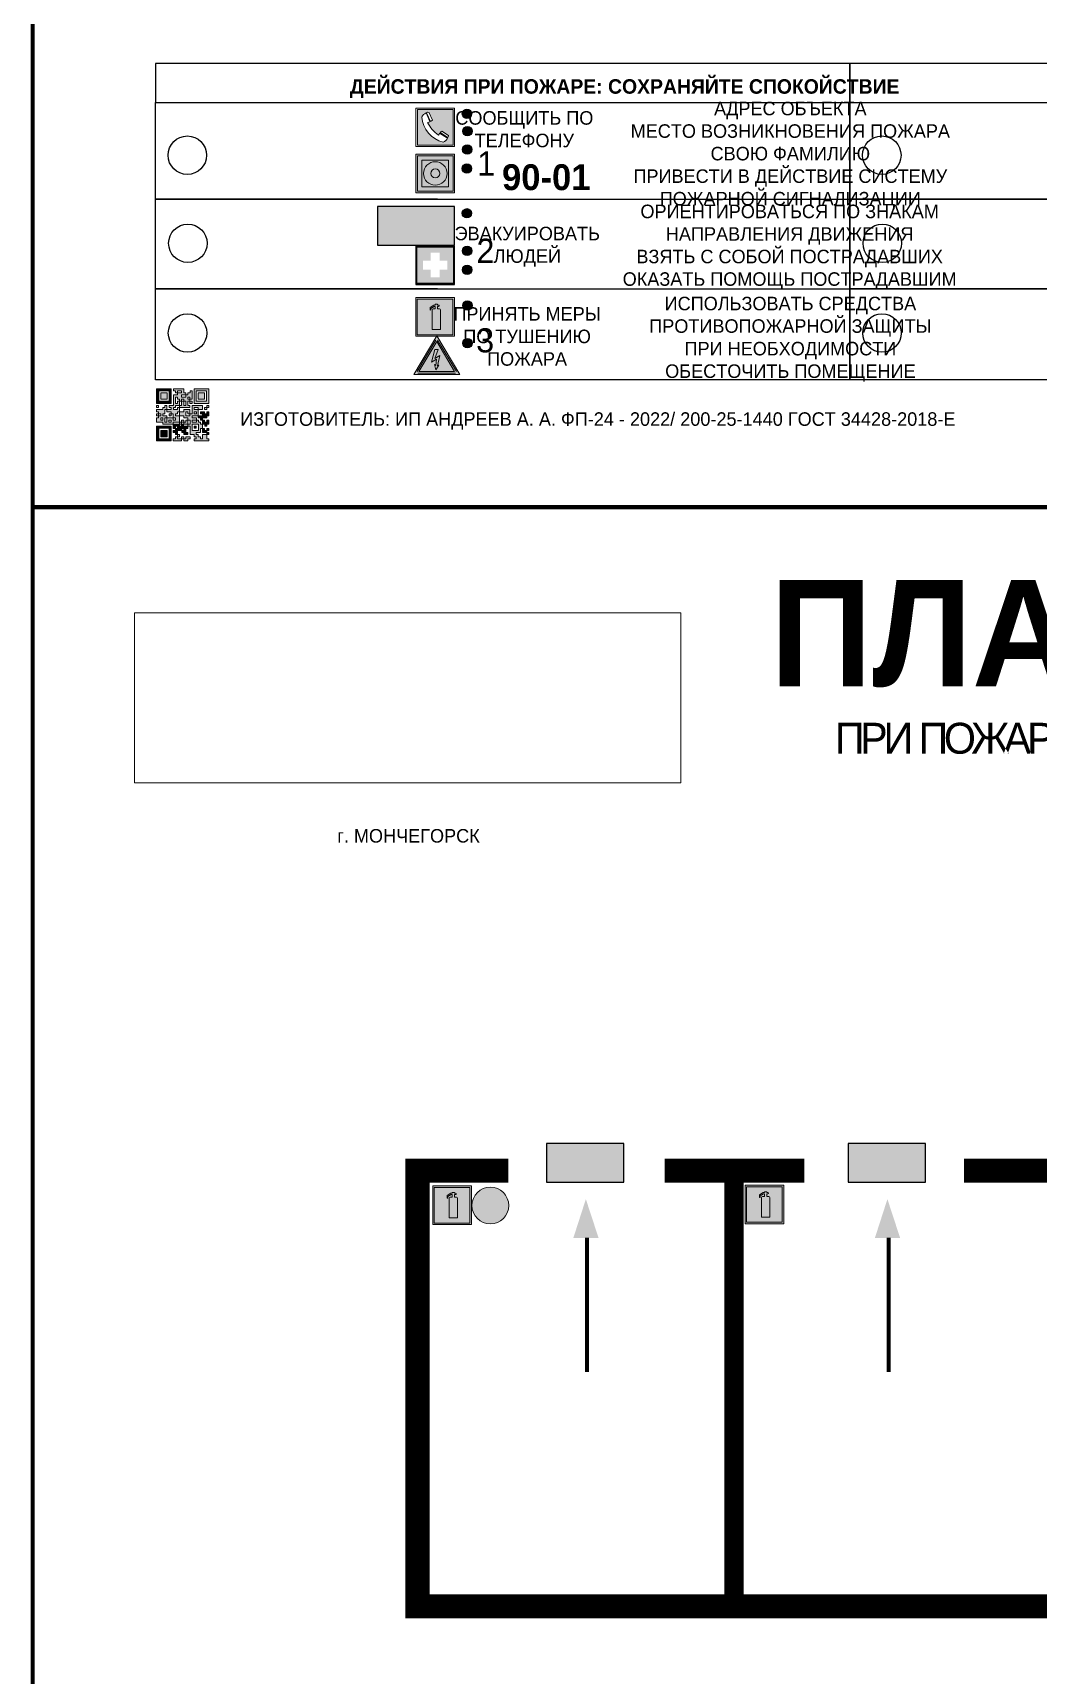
# Model space of a CAD drawing. Header units: millimetres. Extents: x 13114 to 67229, y 22859 to 38520.
# Drawn here: x 23439.1 to 23647.2, y 31443.8 to 31783.8 of the extents above; entities that cross this region are included whole.
import ezdxf

# ---------------------------------------------------------------- set-up
doc = ezdxf.new("R2010")
doc.units = ezdxf.units.MM
doc.layers.add('План_Штампы', color=7, linetype='Continuous')
doc.styles.add('обычный', font='arial.ttf')
picture_1 = doc.add_image_def('image1.jpg', size_in_pixel=(337, 105))

# ---------------------------------------------------------------- blocks, each defined once
blk = doc.blocks.new('A$C7B4425F7')
at = {"true_color": 0xffffff}
blk.add_hatch(color=7, dxfattribs=at).paths.add_polyline_path([(0, 0), (-16, 0), (-16, -8), (0, -8)])
h = blk.add_hatch(color=126)
h.paths.add_polyline_path([(-0.2, -0.2), (-15.8, -0.2), (-15.8, -7.8), (-0.2, -7.8)])
h.paths.add_polyline_path([(-11.76, -2.03), (-11.76, -3.66), (-11.17, -3.66, -0.568275), (-11.17, -6.18), (-12.58, -6.18), (-12.58, -2.03)], flags=16)
h.paths.add_polyline_path([(-13.33, -4.12, -0.495768), (-13.59, -6.18), (-15.03, -6.18), (-15.03, -2.03), (-13.59, -2.03, -0.487973)], flags=16)
h.paths.add_polyline_path([(-10.25, -2.03), (-9.48, -2.03), (-9.48, -6.18), (-10.25, -6.18)], flags=16)
h.paths.add_polyline_path([(-13.84, -3.69), (-14.24, -3.69), (-14.24, -3.03), (-13.9, -3.03, -0.692621)], flags=0)
h.paths.add_polyline_path([(-9.15, -2.03), (-8.4, -2.03), (-8.04, -3.07), (-7.68, -2.03), (-6.93, -2.03), (-7.64, -4.1), (-6.93, -6.18), (-7.68, -6.18), (-8.04, -5.14), (-8.4, -6.18), (-9.15, -6.18), (-8.44, -4.1)], flags=16)
h.paths.add_polyline_path([(-11.76, -4.46), (-11.42, -4.46, -0.692621), (-11.36, -5.12), (-11.76, -5.12)], flags=0)
h.paths.add_polyline_path([(-13.9, -5.2), (-14.24, -5.2), (-14.24, -4.55), (-13.84, -4.55, -0.708038)], flags=0)
edge = h.paths.add_edge_path(flags=16)
edge.add_ellipse((-5.51, -4.08), major_axis=(0, 2.05), ratio=0.586184, start_angle=0, end_angle=360)
edge = h.paths.add_edge_path(flags=0)
edge.add_ellipse((-5.51, -4.08), major_axis=(0, 1.14), ratio=0.454828, start_angle=0, end_angle=360)
h.paths.add_polyline_path([(-4.13, -4.96, 0.377264), (-3.48, -4.52, 0.0555), (-3.16, -2.03), (-1.66, -2.03), (-1.66, -4.96), (-0.96, -4.96), (-0.96, -7.01), (-1.75, -7.01), (-1.75, -6.18), (-3.3, -6.18), (-3.3, -7.02), (-4.13, -7.02)], flags=16)
h.paths.add_polyline_path([(-2.73, -2.91), (-2.28, -2.91), (-2.28, -4.96), (-3.05, -4.96, 0.079136)], flags=0)
at = {"color": 126}
blk.add_lwpolyline([(-16, -8), (0, -8), (0, 0), (-16, 0)], close=True, dxfattribs=at)
blk = doc.blocks.new('A$C3AD82952')
at = {"true_color": 0xf5f5ff}
h = blk.add_hatch(color=7, dxfattribs=at)
h.dxf.hatch_style = 1
h.paths.add_polyline_path([(8.21, 8.73, 0.414214), (7.89, 9.05), (7.22, 9.05), (7.22, 9.92), (7.59, 9.92, 1), (7.57, 10.36), (7.22, 10.36), (7.22, 10.6), (6.43, 10.6), (6.43, 10.36), (6.01, 10.36), (4.74, 9.59), (4.74, 8.69), (4.98, 8.73), (4.98, 9.26), (6.12, 9.91), (6.43, 9.91), (6.43, 9.05), (5.76, 9.05, 0.414214), (5.44, 8.73), (5.44, 2.2), (8.21, 2.2)], flags=0)
h.paths.add_polyline_path([(12.8, 12.8), (0, 12.8), (0, 0), (12.8, 0)])
h.paths.add_polyline_path([(0.51, 12.29), (12.29, 12.29), (12.29, 0.51), (0.51, 0.51)], flags=16)
h.paths.add_polyline_path([(4.74, 9.59), (6.01, 10.36), (6.43, 10.36), (6.43, 10.6), (7.22, 10.6), (7.22, 10.36), (7.59, 10.36, -0.94586), (7.59, 9.92), (7.22, 9.92), (7.22, 9.05), (7.89, 9.05, -0.414214), (8.21, 8.73), (8.21, 2.2), (5.44, 2.2), (5.44, 8.73, -0.414214), (5.76, 9.05), (6.43, 9.05), (6.43, 9.91), (6.12, 9.91), (4.98, 9.26), (4.98, 8.73), (4.74, 8.69)], flags=0)
h = blk.add_hatch(color=242)
h.dxf.hatch_style = 1
h.paths.add_polyline_path([(12.29, 12.29), (0.51, 12.29), (0.51, 0.51), (12.29, 0.51)])
h.paths.add_polyline_path([(4.74, 8.69), (4.74, 9.59), (6.01, 10.36), (6.43, 10.36), (6.43, 10.6), (7.22, 10.6), (7.22, 10.36), (7.59, 10.36, -0.94586), (7.59, 9.92), (7.22, 9.92), (7.22, 9.05), (7.89, 9.05, -0.414214), (8.21, 8.73), (8.21, 2.2), (5.44, 2.2), (5.44, 8.73, -0.414214), (5.76, 9.05), (6.43, 9.05), (6.43, 9.91), (6.12, 9.91), (4.98, 9.26), (4.98, 8.73)], flags=16)
h = blk.add_hatch(color=7, dxfattribs=at)
h.dxf.hatch_style = 1
h.paths.add_polyline_path([(8.21, 8.73, 0.414214), (7.89, 9.05), (7.22, 9.05), (7.22, 9.92), (7.59, 9.92, 1), (7.57, 10.36), (7.22, 10.36), (7.22, 10.6), (6.43, 10.6), (6.43, 10.36), (6.01, 10.36), (4.74, 9.59), (4.74, 8.69), (4.98, 8.73), (4.98, 9.26), (6.12, 9.91), (6.43, 9.91), (6.43, 9.05), (5.76, 9.05, 0.414214), (5.44, 8.73), (5.44, 2.2), (8.21, 2.2)])
at = {"color": 242, "lineweight": 5}
for p, q in [((0, 0), (0, 12.8)), ((0, 12.8), (12.8, 12.8)), ((12.8, 0), (12.8, 12.8)), ((6.01, 10.36), (4.74, 9.59)), ((4.74, 9.59), (4.74, 8.69)), ((4.74, 8.69), (4.98, 8.73)), ((4.98, 9.26), (6.12, 9.91)), ((4.98, 8.73), (4.98, 9.26)), ((5.44, 2.2), (5.44, 8.73)), ((5.76, 9.05), (6.43, 9.05)), ((6.01, 10.36), (6.43, 10.36)), ((6.12, 9.91), (6.43, 9.91)), ((7.22, 10.6), (6.43, 10.6)), ((6.43, 10.6), (6.43, 10.36)), ((6.43, 9.91), (6.43, 9.05)), ((7.22, 10.36), (7.22, 10.6)), ((7.59, 10.36), (7.22, 10.36)), ((7.22, 9.05), (7.22, 9.92)), ((7.59, 9.92), (7.22, 9.92)), ((7.89, 9.05), (7.22, 9.05)), ((8.21, 2.2), (8.21, 8.73)), ((0, 0), (12.8, 0)), ((5.44, 2.2), (8.21, 2.2))]:
    blk.add_line(p, q, dxfattribs=at)
blk.add_lwpolyline([(0.51, 12.29), (12.29, 12.29), (12.29, 0.51), (0.51, 0.51)], close=True, dxfattribs=at)
for centre, radius, start, end in [((5.76, 8.73), 0.32, 90, 180), ((7.58, 10.14), 0.223, 273.1875, 86.8125), ((7.89, 8.73), 0.32, 0, 90)]:
    blk.add_arc(centre, radius, start, end, dxfattribs=at)
blk = doc.blocks.new('A$C7B8C2D5B')
at = {"lineweight": 0}
h = blk.add_hatch(color=5, dxfattribs=at)
h.dxf.hatch_style = 1
h.paths.add_polyline_path([(1.4, -3.02, 1), (-2.11, -3.02, 1)])
at = {"color": 5, "lineweight": 0}
blk.add_circle((-0.36, -3.02), 1.75, dxfattribs=at)
blk = doc.blocks.new('A$C3E6D3DDE')
at = {"lineweight": 5}
h = blk.add_hatch(color=40, dxfattribs=at)
h.paths.add_polyline_path([(24.1, 1.45), (16.46, -11.35), (31.74, -11.35)])
h.paths.add_polyline_path([(24.09, -0.46), (30.03, -10.41), (18.14, -10.41)], flags=16)
h.paths.add_polyline_path([(24.54, -3.08), (23.41, -6.02), (25.13, -5.01), (24.33, -8.5), (24.82, -8.27), (23.79, -9.86), (23.4, -8.04), (23.8, -8.43), (24.04, -6.29), (22.39, -7.25), (23.44, -3.08)], flags=0)
h = blk.add_hatch(color=256, dxfattribs=at)
h.paths.add_polyline_path([(24.37, 0.03, 0.567511), (23.82, 0.03), (17.59, -10.4, 0.582454), (17.86, -10.88), (30.32, -10.88, 0.582149), (30.6, -10.4)])
h.paths.add_polyline_path([(24.09, -0.46), (18.14, -10.41), (30.03, -10.41)], flags=16)
h.paths.add_polyline_path([(24.54, -3.08), (23.41, -6.02), (25.13, -5.01), (24.33, -8.5), (24.82, -8.27), (23.79, -9.86), (23.4, -8.04), (23.8, -8.43), (24.04, -6.29), (22.39, -7.25), (23.44, -3.08)], flags=0)
h = blk.add_hatch(color=40, dxfattribs=at)
h.paths.add_polyline_path([(24.09, -0.46), (18.14, -10.41), (30.03, -10.41)])
h.paths.add_polyline_path([(24.82, -8.27), (23.79, -9.86), (23.4, -8.04), (23.8, -8.43), (24.04, -6.29), (22.39, -7.25), (23.44, -3.08), (24.54, -3.08), (23.41, -6.02), (25.13, -5.01), (24.33, -8.5)], flags=16)
at = {"color": 40, "lineweight": 5}
for p, q in [((16.46, -11.35), (24.1, 1.45)), ((24.1, 1.45), (31.74, -11.35))]:
    blk.add_line(p, q, dxfattribs=at)
at = {"lineweight": 5}
for p, q in [((17.59, -10.4), (23.82, 0.03)), ((24.37, 0.03), (30.6, -10.4)), ((18.14, -10.41), (24.09, -0.46)), ((23.44, -3.08), (22.39, -7.25)), ((23.41, -6.02), (24.54, -3.08)), ((25.13, -5.01), (23.41, -6.02)), ((24.54, -3.08), (23.44, -3.08)), ((24.09, -0.46), (30.03, -10.41)), ((24.33, -8.5), (25.13, -5.01)), ((17.86, -10.88), (30.32, -10.88)), ((18.14, -10.41), (30.03, -10.41)), ((22.39, -7.25), (24.04, -6.29)), ((23.8, -8.43), (23.4, -8.04)), ((23.4, -8.04), (23.79, -9.86)), ((23.79, -9.86), (24.82, -8.27)), ((24.04, -6.29), (23.8, -8.43)), ((24.82, -8.27), (24.33, -8.5))]:
    blk.add_line(p, q, dxfattribs=at)
at = {"color": 50, "lineweight": 5}
blk.add_line((31.74, -11.35), (16.46, -11.35), dxfattribs=at)
blk = doc.blocks.new('QR')
at = {"lineweight": 0}
h = blk.add_hatch(color=256, dxfattribs=at)
h.dxf.hatch_style = 1
h.paths.add_polyline_path([(9241.16, 2687.38), (9242.01, 2687.38), (9242.01, 2687.83), (9241.59, 2687.83), (9241.59, 2688.68), (9239.45, 2688.68), (9239.45, 2688.25), (9239.86, 2688.25), (9239.86, 2687.83), (9240.29, 2687.83), (9240.29, 2688.25), (9241.16, 2688.25), (9241.16, 2687.83), (9240.29, 2687.83), (9240.29, 2687.38), (9239.45, 2687.38), (9239.45, 2685.22), (9238.57, 2685.22), (9238.57, 2684.8), (9239.02, 2684.8), (9239.02, 2684.37), (9238.13, 2684.37), (9238.13, 2683.92), (9239.02, 2683.92), (9239.02, 2683.5), (9239.44, 2683.5), (9239.44, 2682.64), (9239.87, 2682.64), (9239.87, 2682.18), (9239.44, 2682.18), (9239.44, 2682.64), (9238.13, 2682.64), (9238.13, 2681.76), (9237.71, 2681.76), (9237.71, 2682.64), (9238.13, 2682.64), (9238.13, 2683.07), (9237.27, 2683.07), (9237.27, 2683.51), (9237.71, 2683.51), (9237.71, 2684.37), (9238.13, 2684.37), (9238.13, 2685.22), (9237.71, 2685.22), (9237.71, 2684.8), (9237.28, 2684.8), (9237.28, 2684.38), (9235.98, 2684.38), (9235.98, 2683.92), (9236.4, 2683.92), (9236.4, 2683.49), (9236.84, 2683.49), (9236.84, 2683.07), (9236.4, 2683.07), (9236.4, 2682.64), (9235.98, 2682.64), (9235.98, 2681.76), (9237.29, 2681.76), (9237.29, 2681.33), (9239.43, 2681.33), (9239.43, 2681.76), (9240.74, 2681.76), (9240.74, 2683.05), (9239.87, 2683.05), (9239.87, 2683.5), (9240.29, 2683.5), (9240.29, 2683.91), (9240.74, 2683.91), (9240.74, 2684.81), (9240.29, 2684.81), (9240.29, 2684.79), (9240.29, 2684.37), (9239.45, 2684.37), (9239.45, 2684.8), (9239.87, 2684.8), (9239.87, 2685.21), (9240.74, 2685.21), (9240.74, 2686.1), (9240.29, 2686.1), (9240.29, 2685.64), (9239.86, 2685.64), (9239.86, 2686.95), (9240.29, 2686.95), (9240.29, 2686.52), (9240.74, 2686.52), (9240.74, 2686.1), (9241.16, 2686.1), (9241.16, 2686.53), (9241.59, 2686.53), (9241.59, 2686.1), (9242.02, 2686.1), (9242.02, 2685.21), (9241.59, 2685.21), (9241.59, 2686.1), (9241.16, 2686.1), (9241.16, 2685.21), (9240.74, 2685.21), (9240.74, 2684.81), (9242.89, 2684.81), (9242.89, 2685.22), (9242.47, 2685.22), (9242.47, 2686.11), (9242.89, 2686.11), (9242.89, 2686.52), (9242.46, 2686.52), (9242.46, 2686.95), (9242.89, 2686.95), (9242.89, 2686.52), (9243.32, 2686.52), (9243.32, 2688.26), (9242.9, 2688.26), (9242.9, 2687.83), (9242.47, 2687.83), (9242.47, 2687.38), (9242.01, 2687.38), (9242.01, 2686.94), (9241.16, 2686.94)])
h.paths.add_polyline_path([(9239.02, 2682.18), (9239.02, 2681.76), (9238.54, 2681.76), (9238.54, 2682.18)], flags=16)
h.paths.add_polyline_path([(9237.27, 2682.65), (9237.27, 2682.19), (9236.83, 2682.19), (9236.83, 2682.65)], flags=16)
h = blk.add_hatch(color=256, dxfattribs=at)
h.dxf.hatch_style = 1
h.paths.add_polyline_path([(9238.15, 2687.83), (9236.83, 2687.83), (9236.83, 2686.52), (9238.15, 2686.52)], flags=0)
h.paths.add_polyline_path([(9239.01, 2685.65), (9239.01, 2688.68), (9235.98, 2688.68), (9235.98, 2685.65)])
h.paths.add_polyline_path([(9236.41, 2686.1), (9236.41, 2688.26), (9238.56, 2688.26), (9238.56, 2686.1)], flags=16)
h.paths.add_polyline_path([(9236.83, 2686.52), (9236.83, 2687.83), (9238.15, 2687.83), (9238.15, 2686.52)], flags=0)
h = blk.add_hatch(color=256, dxfattribs=at)
h.dxf.hatch_style = 1
h.paths.add_polyline_path([(9238.15, 2686.52), (9238.15, 2687.83), (9236.83, 2687.83), (9236.83, 2686.52)])
h.paths.add_polyline_path([(9245.91, 2686.52), (9245.91, 2687.83), (9244.59, 2687.83), (9244.59, 2686.52)], flags=0)
h.paths.add_polyline_path([(9246.77, 2685.65), (9246.77, 2688.68), (9243.74, 2688.68), (9243.74, 2685.65)])
h.paths.add_polyline_path([(9244.17, 2686.1), (9244.17, 2688.26), (9246.32, 2688.26), (9246.32, 2686.1)], flags=16)
h.paths.add_polyline_path([(9244.59, 2686.52), (9244.59, 2687.83), (9245.91, 2687.83), (9245.91, 2686.52)], flags=0)
h = blk.add_hatch(color=256, dxfattribs=at)
h.dxf.hatch_style = 1
h.paths.add_polyline_path([(9240.75, 2681.76), (9240.75, 2681.35), (9241.17, 2681.35), (9241.17, 2681.76)])
h.paths.add_polyline_path([(9241.6, 2682.18), (9241.17, 2682.18), (9241.17, 2681.76), (9241.6, 2681.76)])
h.paths.add_polyline_path([(9242.47, 2681.34), (9242.47, 2682.19), (9242.02, 2682.19), (9242.02, 2681.76), (9241.6, 2681.76), (9241.6, 2681.34)])
h.paths.add_polyline_path([(9239.87, 2678.3), (9239.44, 2678.3), (9239.44, 2677.89), (9241.17, 2677.89), (9241.17, 2678.3), (9240.28, 2678.3), (9240.28, 2678.73), (9239.87, 2678.73)])
h.paths.add_polyline_path([(9240.75, 2678.73), (9240.75, 2679.19), (9240.28, 2679.19), (9240.28, 2678.73)])
h.paths.add_polyline_path([(9241.6, 2678.73), (9241.17, 2678.73), (9241.17, 2678.3), (9241.6, 2678.3)])
h.paths.add_polyline_path([(9242.02, 2678.3), (9241.6, 2678.3), (9241.6, 2677.89), (9242.48, 2677.89), (9242.48, 2678.31), (9242.9, 2678.31), (9242.9, 2678.73), (9242.02, 2678.73)])
h.paths.add_polyline_path([(9246.36, 2684.37), (9246.36, 2684.79), (9245.93, 2684.79), (9245.93, 2684.37)])
h.paths.add_polyline_path([(9246.78, 2685.2), (9246.36, 2685.2), (9246.36, 2684.79), (9246.78, 2684.79)])
h.paths.add_polyline_path([(9245.91, 2687.83), (9244.59, 2687.83), (9244.59, 2686.52), (9245.91, 2686.52)])
h = blk.add_hatch(color=256, dxfattribs=at)
h.dxf.hatch_style = 1
h.paths.add_polyline_path([(9243.32, 2686.11), (9242.89, 2686.11), (9242.89, 2685.64), (9243.32, 2685.64)])
h.paths.add_polyline_path([(9239.02, 2683.07), (9239.02, 2683.5), (9238.56, 2683.5), (9238.56, 2683.07)])
h.paths.add_polyline_path([(9236.4, 2684.8), (9236.4, 2685.22), (9235.98, 2685.22), (9235.98, 2684.8)])
h.paths.add_polyline_path([(9236.4, 2683.07), (9236.4, 2683.49), (9235.98, 2683.49), (9235.98, 2683.07)])
h = blk.add_hatch(color=256, dxfattribs=at)
h.dxf.hatch_style = 1
h.paths.add_polyline_path([(9243.32, 2682.64), (9243.32, 2683.07), (9244.62, 2683.07), (9244.62, 2684.37), (9243.74, 2684.37), (9243.74, 2684.8), (9244.62, 2684.8), (9244.62, 2684.37), (9245.48, 2684.37), (9245.48, 2685.22), (9243.32, 2685.22), (9243.32, 2683.5), (9242.89, 2683.5), (9242.89, 2683.06), (9242.01, 2683.06), (9242.01, 2683.91), (9242.47, 2683.91), (9242.47, 2683.5), (9242.89, 2683.5), (9242.89, 2684.38), (9241.59, 2684.38), (9241.59, 2683.91), (9240.74, 2683.91), (9240.74, 2683.05), (9241.59, 2683.05), (9241.59, 2682.64), (9242.47, 2682.64), (9242.47, 2682.19), (9242.91, 2682.19), (9242.91, 2681.34), (9242.48, 2681.34), (9242.48, 2680.91), (9242.91, 2680.91), (9242.91, 2679.17), (9243.75, 2679.17), (9243.75, 2678.73), (9244.2, 2678.73), (9244.2, 2678.3), (9243.75, 2678.3), (9243.75, 2677.88), (9246.78, 2677.88), (9246.78, 2678.3), (9246.35, 2678.3), (9246.35, 2679.19), (9245.48, 2679.19), (9245.48, 2678.31), (9245.05, 2678.31), (9245.05, 2678.73), (9244.62, 2678.73), (9244.62, 2679.19), (9244.2, 2679.19), (9244.2, 2679.61), (9245.05, 2679.61), (9245.05, 2680.46), (9245.48, 2680.46), (9245.48, 2681.34), (9245.04, 2681.34), (9245.04, 2681.76), (9244.63, 2681.76), (9244.63, 2682.19), (9244.21, 2682.19), (9244.21, 2681.76), (9243.32, 2681.76), (9243.32, 2682.19), (9244.21, 2682.19), (9244.21, 2682.64)])
h.paths.add_polyline_path([(9243.75, 2683.49), (9243.75, 2683.92), (9244.21, 2683.92), (9244.21, 2683.49)], flags=16)
h.paths.add_polyline_path([(9243.32, 2681.34), (9244.63, 2681.34), (9244.63, 2680.04), (9243.32, 2680.04)], flags=16)
h.paths.add_polyline_path([(9243.76, 2680.89), (9244.18, 2680.89), (9244.18, 2680.48), (9243.76, 2680.48)], flags=0)
h = blk.add_hatch(color=256, dxfattribs=at)
h.dxf.hatch_style = 1
h.paths.add_polyline_path([(9246.36, 2683.07), (9246.78, 2683.07), (9246.78, 2683.92), (9246.36, 2683.92), (9246.36, 2683.49), (9245.92, 2683.49), (9245.92, 2683.92), (9245.06, 2683.92), (9245.06, 2683.49), (9245.48, 2683.49), (9245.48, 2683.07), (9244.62, 2683.07), (9244.62, 2682.65), (9245.05, 2682.65), (9245.05, 2682.18), (9245.48, 2682.18), (9245.48, 2682.65), (9246.36, 2682.65)])
h.paths.add_polyline_path([(9246.78, 2682.18), (9246.36, 2682.18), (9246.36, 2681.75), (9245.92, 2681.75), (9245.92, 2682.18), (9245.48, 2682.18), (9245.48, 2681.34), (9245.48, 2681.34), (9245.94, 2681.34), (9245.94, 2680.91), (9246.36, 2680.91), (9246.36, 2681.34), (9246.78, 2681.34)])
h = blk.add_hatch(color=256, dxfattribs=at)
h.dxf.hatch_style = 1
h.paths.add_polyline_path([(9235.98, 2680.9), (9235.98, 2677.86), (9239.02, 2677.86), (9239.02, 2680.9)])
h.paths.add_polyline_path([(9238.57, 2680.48), (9238.57, 2678.32), (9236.41, 2678.32), (9236.41, 2680.48)], flags=16)
h.paths.add_polyline_path([(9238.15, 2680.05), (9238.15, 2678.74), (9236.83, 2678.74), (9236.83, 2680.05)], flags=0)
h = blk.add_hatch(color=256, dxfattribs=at)
h.dxf.hatch_style = 1
h.paths.add_polyline_path([(9238.15, 2680.05), (9236.83, 2680.05), (9236.83, 2678.74), (9238.15, 2678.74)])
h = blk.add_hatch(color=256, dxfattribs=at)
h.dxf.hatch_style = 1
h.paths.add_polyline_path([(9242.02, 2680.46), (9242.48, 2680.46), (9242.48, 2680.91), (9241.58, 2680.91), (9241.58, 2681.35), (9241.17, 2681.35), (9241.17, 2680.91), (9240.75, 2680.91), (9240.75, 2681.33), (9239.43, 2681.33), (9239.43, 2680.46), (9239.86, 2680.46), (9239.86, 2680.92), (9240.3, 2680.92), (9240.3, 2680.46), (9239.86, 2680.46), (9239.86, 2680.04), (9239.44, 2680.04), (9239.44, 2679.62), (9239.86, 2679.62), (9239.86, 2679.19), (9240.29, 2679.19), (9240.29, 2680.03), (9241.18, 2680.03), (9241.18, 2680.47), (9241.6, 2680.47), (9241.6, 2680.03), (9241.18, 2680.03), (9241.18, 2679.61), (9241.6, 2679.61), (9241.6, 2679.19), (9242.47, 2679.19), (9242.47, 2679.6), (9242.02, 2679.6)])
h = blk.add_hatch(color=256, dxfattribs=at)
h.dxf.hatch_style = 1
h.paths.add_polyline_path([(9244.18, 2680.48), (9244.18, 2680.89), (9243.76, 2680.89), (9243.76, 2680.48)])
h = blk.add_hatch(color=256, dxfattribs=at)
h.dxf.hatch_style = 1
h.paths.add_polyline_path([(9245.93, 2680.04), (9245.93, 2680.46), (9245.48, 2680.46), (9245.48, 2679.62), (9246.35, 2679.62), (9246.35, 2680.04)])
h.paths.add_polyline_path([(9246.78, 2680.04), (9246.78, 2680.46), (9246.35, 2680.46), (9246.35, 2680.04)])
h.paths.add_polyline_path([(9246.78, 2679.18), (9246.78, 2679.62), (9246.35, 2679.62), (9246.35, 2679.18)])
for points in [[(9237.71, 2685.22), (9238.13, 2685.22), (9238.13, 2684.37), (9237.71, 2684.37), (9237.71, 2683.51), (9237.27, 2683.51), (9237.27, 2683.07), (9238.13, 2683.07), (9238.13, 2682.64), (9237.71, 2682.64), (9237.71, 2681.76), (9238.13, 2681.76), (9238.13, 2682.64), (9239.44, 2682.64), (9239.44, 2683.5), (9239.02, 2683.5), (9239.02, 2683.07), (9238.56, 2683.07), (9238.56, 2683.5), (9239.02, 2683.5), (9239.02, 2683.92), (9238.13, 2683.92), (9238.13, 2684.37), (9239.02, 2684.37), (9239.02, 2684.8), (9238.57, 2684.8), (9238.57, 2685.22), (9239.45, 2685.22), (9239.45, 2687.38), (9240.29, 2687.38), (9240.29, 2687.83), (9239.86, 2687.83), (9239.86, 2688.25), (9239.45, 2688.25), (9239.45, 2688.68), (9241.59, 2688.68), (9241.59, 2687.83), (9242.01, 2687.83), (9242.01, 2687.38), (9242.47, 2687.38), (9242.47, 2687.83), (9242.9, 2687.83), (9242.9, 2688.26), (9243.32, 2688.26), (9243.32, 2686.52), (9242.89, 2686.52), (9242.89, 2686.11), (9243.32, 2686.11), (9243.32, 2685.64), (9242.89, 2685.64), (9242.89, 2686.11), (9242.47, 2686.11), (9242.47, 2685.22), (9242.89, 2685.22), (9242.89, 2684.81), (9240.74, 2684.81), (9240.74, 2683.91), (9241.59, 2683.91), (9241.59, 2684.38), (9242.89, 2684.38), (9242.89, 2683.5), (9242.47, 2683.5), (9242.47, 2683.91), (9242.01, 2683.91), (9242.01, 2683.06), (9242.89, 2683.06), (9242.89, 2683.5), (9243.32, 2683.5), (9243.32, 2685.22), (9245.48, 2685.22), (9245.48, 2684.37), (9244.62, 2684.37), (9244.62, 2683.07), (9245.48, 2683.07), (9245.48, 2683.49), (9245.06, 2683.49), (9245.06, 2683.92), (9245.92, 2683.92), (9245.92, 2683.49), (9246.36, 2683.49), (9246.36, 2683.92), (9246.78, 2683.92), (9246.78, 2683.07), (9246.36, 2683.07), (9246.36, 2682.65), (9245.48, 2682.65), (9245.48, 2682.18), (9245.92, 2682.18), (9245.92, 2681.75), (9246.36, 2681.75), (9246.36, 2682.18), (9246.78, 2682.18), (9246.78, 2681.34), (9246.36, 2681.34), (9246.36, 2680.91), (9245.94, 2680.91), (9245.94, 2681.34), (9245.48, 2681.34), (9245.48, 2680.46), (9245.93, 2680.46), (9245.93, 2680.04), (9246.35, 2680.04), (9246.35, 2680.46), (9246.78, 2680.46), (9246.78, 2680.04), (9246.78, 2680.04), (9246.35, 2680.04), (9246.35, 2679.62), (9246.78, 2679.62), (9246.78, 2679.18), (9246.35, 2679.18), (9246.35, 2678.3), (9246.78, 2678.3), (9246.78, 2677.88), (9243.75, 2677.88), (9243.75, 2678.3), (9244.2, 2678.3), (9244.2, 2678.73), (9243.75, 2678.73), (9243.75, 2679.17), (9242.91, 2679.17), (9242.91, 2680.91), (9242.48, 2680.91), (9242.48, 2680.46), (9242.02, 2680.46), (9242.02, 2679.6), (9242.47, 2679.6), (9242.47, 2679.19), (9241.6, 2679.19), (9241.6, 2679.61), (9241.18, 2679.61), (9241.18, 2680.03), (9240.29, 2680.03), (9240.29, 2679.19), (9240.75, 2679.19), (9240.75, 2678.73), (9240.28, 2678.73), (9240.28, 2678.3), (9241.17, 2678.3), (9241.17, 2678.73), (9241.6, 2678.73), (9241.6, 2678.3), (9242.02, 2678.3), (9242.02, 2678.73), (9242.9, 2678.73), (9242.9, 2678.31), (9242.48, 2678.31), (9242.48, 2677.89), (9241.6, 2677.89), (9241.6, 2678.3), (9241.17, 2678.3), (9241.17, 2677.89), (9239.44, 2677.89), (9239.44, 2678.3), (9239.87, 2678.3), (9239.87, 2678.73), (9240.28, 2678.73), (9240.28, 2679.19), (9240.29, 2679.19), (9239.86, 2679.19), (9239.86, 2679.62), (9239.44, 2679.62), (9239.44, 2680.04), (9239.86, 2680.04), (9239.86, 2680.46), (9239.43, 2680.46), (9239.43, 2681.33), (9237.29, 2681.33), (9237.29, 2681.76), (9235.98, 2681.76), (9235.98, 2682.64), (9236.4, 2682.64), (9236.4, 2683.07), (9235.98, 2683.07), (9235.98, 2683.49), (9236.4, 2683.49), (9236.4, 2683.92), (9235.98, 2683.92), (9235.98, 2684.38), (9237.28, 2684.38), (9237.28, 2684.8), (9237.71, 2684.8), (9237.71, 2685.22), (9237.92, 2685.22)], [(9240.74, 2686.1), (9240.74, 2686.52), (9240.29, 2686.52), (9240.29, 2686.95), (9239.86, 2686.95), (9239.86, 2685.64), (9240.29, 2685.64), (9240.29, 2686.1), (9240.74, 2686.1), (9240.74, 2686.52)], [(9240.74, 2683.05), (9240.74, 2681.76), (9239.43, 2681.76), (9239.43, 2681.33), (9240.75, 2681.33), (9240.75, 2681.35), (9240.75, 2680.91), (9241.17, 2680.91), (9241.17, 2681.35), (9241.58, 2681.35), (9241.58, 2680.91), (9242.48, 2680.91), (9242.48, 2681.34), (9242.91, 2681.34), (9242.91, 2682.19), (9242.47, 2682.19), (9242.47, 2682.64), (9241.59, 2682.64), (9241.59, 2683.05), (9240.74, 2683.05)], [(9240.74, 2685.21), (9239.87, 2685.21), (9239.87, 2684.8), (9239.45, 2684.8), (9239.45, 2684.37), (9240.29, 2684.37), (9240.29, 2684.79), (9240.29, 2684.81), (9240.74, 2684.81), (9240.74, 2685.21), (9239.87, 2685.21)], [(9240.74, 2683.91), (9240.29, 2683.91), (9240.29, 2683.5), (9239.87, 2683.5), (9239.87, 2683.05), (9240.74, 2683.05), (9240.74, 2683.91)], [(9244.62, 2683.07), (9243.32, 2683.07), (9243.32, 2682.64), (9244.21, 2682.64), (9244.21, 2682.19), (9243.32, 2682.19), (9243.32, 2681.76), (9244.21, 2681.76), (9244.21, 2682.19), (9244.63, 2682.19), (9244.63, 2681.76), (9245.04, 2681.76), (9245.04, 2681.34), (9245.48, 2681.34)], [(9244.62, 2684.37), (9244.62, 2684.8), (9243.74, 2684.8), (9243.74, 2684.37), (9244.62, 2684.37)], [(9245.48, 2682.18), (9245.05, 2682.18), (9245.05, 2682.65), (9244.62, 2682.65), (9244.62, 2683.07)], [(9239.86, 2680.46), (9239.86, 2680.92), (9240.3, 2680.92), (9240.3, 2680.46), (9239.86, 2680.46)], [(9241.6, 2681.76), (9242.02, 2681.76), (9242.02, 2682.19), (9242.47, 2682.19), (9242.47, 2681.34), (9241.6, 2681.34), (9241.6, 2681.76)], [(9245.48, 2680.46), (9245.05, 2680.46), (9245.05, 2679.61), (9244.2, 2679.61), (9244.2, 2679.19), (9244.62, 2679.19), (9244.62, 2678.73), (9245.05, 2678.73), (9245.05, 2678.31), (9245.48, 2678.31), (9245.48, 2679.19), (9246.35, 2679.19), (9246.35, 2679.07)], [(9245.48, 2682.18), (9245.48, 2681.34)], [(9246.35, 2679.62), (9245.48, 2679.62), (9245.48, 2680.46)], [(9245.48, 2680.46), (9245.48, 2679.62), (9246.35, 2679.62), (9246.35, 2680.04), (9245.93, 2680.04), (9245.93, 2680.46), (9245.48, 2680.46), (9245.48, 2679.62)], [(9246.35, 2679.62), (9246.35, 2679.18)]]:
    blk.add_lwpolyline(points, dxfattribs=at)
for points in [[(9235.98, 2685.65), (9239.01, 2685.65), (9239.01, 2688.68), (9235.98, 2688.68)], [(9236.41, 2688.26), (9238.56, 2688.26), (9238.56, 2686.1), (9236.41, 2686.1)], [(9236.83, 2687.83), (9238.15, 2687.83), (9238.15, 2686.52), (9236.83, 2686.52)], [(9240.29, 2687.83), (9241.16, 2687.83), (9241.16, 2688.25), (9240.29, 2688.25)], [(9240.29, 2688.25), (9241.16, 2688.25), (9241.16, 2687.83), (9240.29, 2687.83)], [(9242.01, 2687.38), (9241.16, 2687.38), (9241.16, 2686.94), (9242.01, 2686.94)], [(9241.16, 2687.38), (9242.01, 2687.38), (9242.01, 2686.94), (9241.16, 2686.94)], [(9241.16, 2686.53), (9241.59, 2686.53), (9241.59, 2686.1), (9241.16, 2686.1)], [(9242.89, 2686.52), (9242.46, 2686.52), (9242.46, 2686.95), (9242.89, 2686.95)], [(9243.74, 2685.65), (9246.77, 2685.65), (9246.77, 2688.68), (9243.74, 2688.68)], [(9244.17, 2688.26), (9246.32, 2688.26), (9246.32, 2686.1), (9244.17, 2686.1)], [(9244.59, 2687.83), (9245.91, 2687.83), (9245.91, 2686.52), (9244.59, 2686.52)], [(9235.98, 2684.8), (9236.4, 2684.8), (9236.4, 2685.22), (9235.98, 2685.22)], [(9236.4, 2683.07), (9236.84, 2683.07), (9236.84, 2683.49), (9236.4, 2683.49)], [(9241.16, 2686.1), (9240.74, 2686.1), (9240.74, 2685.21), (9241.16, 2685.21)], [(9241.59, 2686.1), (9242.02, 2686.1), (9242.02, 2685.21), (9241.59, 2685.21)], [(9243.75, 2683.92), (9244.21, 2683.92), (9244.21, 2683.49), (9243.75, 2683.49)], [(9245.93, 2684.79), (9246.36, 2684.79), (9246.36, 2684.37), (9245.93, 2684.37)], [(9246.36, 2685.2), (9246.78, 2685.2), (9246.78, 2684.79), (9246.36, 2684.79)], [(9235.98, 2677.86), (9239.02, 2677.86), (9239.02, 2680.9), (9235.98, 2680.9)], [(9236.41, 2680.48), (9238.57, 2680.48), (9238.57, 2678.32), (9236.41, 2678.32)], [(9236.83, 2682.19), (9237.27, 2682.19), (9237.27, 2682.65), (9236.83, 2682.65)], [(9236.83, 2680.05), (9238.15, 2680.05), (9238.15, 2678.74), (9236.83, 2678.74)], [(9238.54, 2682.18), (9239.02, 2682.18), (9239.02, 2681.76), (9238.54, 2681.76)], [(9239.44, 2682.64), (9239.87, 2682.64), (9239.87, 2682.18), (9239.44, 2682.18)], [(9240.75, 2681.76), (9241.17, 2681.76), (9241.17, 2681.35), (9240.75, 2681.35)], [(9241.17, 2682.18), (9241.6, 2682.18), (9241.6, 2681.76), (9241.17, 2681.76)], [(9241.18, 2680.03), (9241.6, 2680.03), (9241.6, 2680.47), (9241.18, 2680.47)], [(9243.32, 2680.04), (9244.63, 2680.04), (9244.63, 2681.34), (9243.32, 2681.34)], [(9243.76, 2680.89), (9244.18, 2680.89), (9244.18, 2680.48), (9243.76, 2680.48)]]:
    blk.add_lwpolyline(points, close=True, dxfattribs=at)
blk = doc.blocks.new('A$C456E1F9C')
at = {"lineweight": 5}
h = blk.add_hatch(color=242, dxfattribs=at)
h.paths.add_polyline_path([(0.51, -1.47), (0.51, -13.26), (12.29, -13.26), (12.29, -1.47)])
h.paths.add_polyline_path([(5.42, -4.95, -0.254479), (4.78, -5.4), (3.52, -2.53, -0.209735), (4.23, -2.4)], flags=16)
h.paths.add_polyline_path([(8.53, -8.6), (10.87, -10.17), (10.54, -10.76), (8.03, -9.13, -0.192251)], flags=16)
h.paths.add_polyline_path([(4.61, -5.49, 0.005518), (3.87, -5.72, 0.128647), (7.49, -10.01, 0.00809), (7.83, -9.33), (10.47, -10.97, -0.16736), (8.99, -12.25, -0.327862), (1.95, -3.95, -0.166952), (3.36, -2.62)], flags=16)
at = {"color": 242, "lineweight": 5}
for p, q in [((0, -13.77), (0, -0.97)), ((12.8, -0.97), (0, -0.97)), ((4.61, -5.49), (3.36, -2.62)), ((3.52, -2.53), (4.78, -5.4)), ((4.23, -2.4), (5.42, -4.95)), ((12.8, -13.77), (12.8, -0.97)), ((7.83, -9.33), (10.47, -10.97)), ((8.03, -9.13), (10.54, -10.76)), ((10.81, -10.12), (8.53, -8.6)), ((10.54, -10.76), (10.8, -10.3)), ((10.8, -10.3), (10.81, -10.12)), ((0, -13.77), (12.8, -13.77))]:
    blk.add_line(p, q, dxfattribs=at)
blk.add_lwpolyline([(0.51, -1.47), (12.29, -1.47), (12.29, -13.26), (0.51, -13.26)], close=True, dxfattribs=at)
for centre, radius, start, end in [((4.59, -5.34), 2.99, 114.2845, 152.1974), ((11.12, -3.31), 9.19, 183.9915, 256.6009), ((4.02, -3.27), 0.891, 76.3284, 123.7092), ((4.68, -4.59), 0.824, 276.9621, 334.0723), ((14.98, -39.1), 35.17, 107.1487, 108.4135), ((13.86, -0.94), 11.08, 205.5536, 234.8762), ((-13.31, 0.8), 23.44, 332.5487, 334.4027), ((8.94, -9.5), 0.989, 114.4092, 157.9388), ((7.87, -9.46), 3, 291.9291, 329.9329)]:
    blk.add_arc(centre, radius, start, end, dxfattribs=at)
blk = doc.blocks.new('A$C54414219')
at = {"true_color": 0xffffff}
h = blk.add_hatch(color=7, dxfattribs=at)
h.paths.add_polyline_path([(2.39, -9.45), (2.39, -18.3), (11.23, -18.3), (11.23, -9.45)], flags=0)
h.paths.add_polyline_path([(10.71, -13.87, -1), (2.92, -13.87, -1)], flags=0)
h.paths.add_polyline_path([(8.3, -13.87, -1), (5.33, -13.87, -1)], flags=0)
h.paths.add_polyline_path([(0.41, -7.47), (0.41, -20.27), (13.21, -20.27), (13.21, -7.47)])
h.paths.add_polyline_path([(0.92, -19.77), (12.71, -19.77), (12.71, -7.98), (0.92, -7.98)], flags=16)
h.paths.add_polyline_path([(11.23, -9.45), (11.23, -18.3), (2.39, -18.3), (2.39, -9.45)], flags=0)
at = {"lineweight": 5}
h = blk.add_hatch(color=242, dxfattribs=at)
h.paths.add_polyline_path([(12.71, -7.98), (0.92, -7.98), (0.92, -19.77), (12.71, -19.77)])
h.paths.add_polyline_path([(11.23, -18.3), (2.39, -18.3), (2.39, -9.45), (11.23, -9.45)], flags=16)
h.paths.add_polyline_path([(10.71, -13.87, -1), (2.92, -13.87, -1)], flags=0)
h.paths.add_polyline_path([(8.3, -13.87, -1), (5.33, -13.87, -1)], flags=0)
at = {"true_color": 0xffffff}
h = blk.add_hatch(color=7, dxfattribs=at)
h.paths.add_polyline_path([(2.39, -9.45), (2.39, -18.3), (11.23, -18.3), (11.23, -9.45)])
h.paths.add_polyline_path([(10.71, -13.87, -1), (2.92, -13.87, -1)], flags=16)
h.paths.add_polyline_path([(8.3, -13.87, -1), (5.33, -13.87, -1)], flags=0)
at = {"lineweight": 5}
h = blk.add_hatch(color=242, dxfattribs=at)
h.paths.add_polyline_path([(2.92, -13.87, 1), (10.71, -13.87, 1)])
h.paths.add_polyline_path([(8.3, -13.87, -1), (5.33, -13.87, -1)], flags=16)
at = {"color": 242, "lineweight": 5}
for p, q in [((0.41, -20.27), (0.41, -7.47)), ((0.41, -7.47), (13.21, -7.47)), ((0.41, -7.47), (13.21, -7.47)), ((13.21, -20.27), (13.21, -7.47)), ((0.41, -20.27), (13.21, -20.27))]:
    blk.add_line(p, q, dxfattribs=at)
for points in [[(0.92, -7.98), (12.71, -7.98), (12.71, -19.77), (0.92, -19.77)], [(2.39, -9.45), (11.23, -9.45), (11.23, -18.3), (2.39, -18.3)]]:
    blk.add_lwpolyline(points, close=True, dxfattribs=at)
for radius in [3.89, 1.49]:
    blk.add_circle((6.81, -13.87), radius, dxfattribs=at)
blk = doc.blocks.new('A$C32E8229D')
at = {"true_color": 0xffffff}
blk.add_hatch(color=7, dxfattribs=at).paths.add_polyline_path([(0, 0), (0, -8), (16, -8), (16, 0)])
h = blk.add_hatch(color=126)
h.paths.add_polyline_path([(0.2, -0.2), (15.8, -0.2), (15.8, -7.8), (0.2, -7.8)])
h.paths.add_polyline_path([(13.49, -2.05), (12.08, -2.05), (11.37, -2.63, 0.162397), (11.29, -2.84), (11.29, -3.63), (10.35, -3.63), (10.35, -4.05), (11.68, -4.05), (11.68, -3.48), (12.26, -4.28), (11.29, -5.1), (11.29, -6.78), (11.85, -6.78), (11.85, -5.44), (12.8, -4.64), (12.8, -5.94), (14.46, -5.94), (14.46, -5.39), (13.45, -5.39), (13.45, -3.97), (12.46, -2.59), (13.15, -2.59), (13.69, -3.34), (14.18, -3)], flags=16)
h.paths.add_polyline_path([(10.74, -1.82, 1), (11.8, -1.82, 1)], flags=16)
h.paths.add_polyline_path([(9.39, -3.59), (5.99, -3.59), (6.56, -3.03), (5.91, -3.03), (5.1, -3.83), (5.91, -4.64), (6.56, -4.64), (5.99, -4.09), (9.39, -4.09)], flags=16)
h.paths.add_polyline_path([(4.29, -1.08), (1.72, -1.08), (1.72, -6.6), (4.29, -6.6)], flags=16)
at = {"color": 126}
blk.add_lwpolyline([(16, -8), (0, -8), (0, 0), (16, 0)], close=True, dxfattribs=at)
blk = doc.blocks.new('A$C18900ED3')
h = blk.add_hatch(color=126)
h.paths.add_polyline_path([(-0.18, -0.18), (-7.02, -0.18), (-7.02, -7.02), (-0.18, -7.02)])
h.paths.add_polyline_path([(-5.89, -4.46), (-5.89, -2.77), (-4.46, -2.77), (-4.46, -1.31), (-2.77, -1.31), (-2.77, -2.77), (-1.33, -2.77), (-1.33, -4.46), (-2.77, -4.46), (-2.77, -5.89), (-4.46, -5.89), (-4.46, -4.46)], flags=16)
at = {"color": 126}
for p, q in [((-7.2, 0), (-7.2, -7.2)), ((0, 0), (-7.2, 0)), ((0, -7.2), (0, 0)), ((-7.02, -7.02), (-7.02, -0.18)), ((-7.02, -0.18), (-0.18, -0.18)), ((-0.18, -0.18), (-0.18, -7.02)), ((-7.2, -7.2), (0, -7.2)), ((-0.18, -7.02), (-7.02, -7.02))]:
    blk.add_line(p, q, dxfattribs=at)

msp = doc.modelspace()

# ---------------------------------------------------------------- hatches: boundary and pattern name
at = {"lineweight": 0}
h = msp.add_hatch(color=256, dxfattribs=at)
h.dxf.hatch_style = 1
h.paths.add_polyline_path([(23528, 31767.05, 1), (23529.93, 31767.05, 1)])
h = msp.add_hatch(color=256, dxfattribs=at)
h.dxf.hatch_style = 1
h.paths.add_polyline_path([(23528.1, 31763.47, 1), (23530.04, 31763.47, 1)])
h = msp.add_hatch(color=256, dxfattribs=at)
h.dxf.hatch_style = 1
h.paths.add_polyline_path([(23528.07, 31759.66, 1), (23530, 31759.66, 1)])
h = msp.add_hatch(color=256, dxfattribs=at)
h.dxf.hatch_style = 1
h.paths.add_polyline_path([(23527.98, 31755.73, 1), (23529.92, 31755.73, 1)])
h = msp.add_hatch(color=256, dxfattribs=at)
h.dxf.hatch_style = 1
h.paths.add_polyline_path([(23528, 31746.46, 1), (23529.93, 31746.46, 1)])
h = msp.add_hatch(color=256, dxfattribs=at)
h.dxf.hatch_style = 1
h.paths.add_polyline_path([(23528.04, 31738.68, 1), (23529.97, 31738.68, 1)])
h = msp.add_hatch(color=256, dxfattribs=at)
h.dxf.hatch_style = 1
h.paths.add_polyline_path([(23528.03, 31734.78, 1), (23529.96, 31734.78, 1)])
h = msp.add_hatch(color=256, dxfattribs=at)
h.dxf.hatch_style = 1
h.paths.add_polyline_path([(23528.09, 31727.36, 1), (23530.02, 31727.36, 1)])
h = msp.add_hatch(color=256, dxfattribs=at)
h.dxf.hatch_style = 1
h.paths.add_polyline_path([(23528.09, 31719.59, 1), (23530.02, 31719.59, 1)])

# ---------------------------------------------------------------- linework, layer by layer
at = {"color": 1, "lineweight": 100}
for points in [[(23439.09, 32080.6), (24039.09, 32080.6), (24039.09, 31685.6), (23439.09, 31685.6)], [(23439.09, 31685.6), (24039.09, 31685.6), (24039.09, 31290.6), (23439.09, 31290.6)]]:
    msp.add_lwpolyline(points, close=True, dxfattribs=at)
for points in [[(23464.46, 31769.41), (23608.22, 31769.41), (23608.22, 31777.46), (23464.46, 31777.46)], [(23608.22, 31769.41), (23751.99, 31769.41), (23751.99, 31777.46), (23608.22, 31777.46)], [(23464.46, 31769.41), (23608.22, 31769.41), (23608.22, 31712.01), (23464.46, 31712.01)], [(23608.22, 31769.41), (23751.99, 31769.41), (23751.99, 31712.01), (23608.22, 31712.01)]]:
    msp.add_lwpolyline(points, close=True)
for points in [[(23522.87, 31749.41), (23464.46, 31749.41), (23608.22, 31749.41)], [(23666.64, 31749.41), (23608.22, 31749.41), (23751.99, 31749.41)], [(23522.87, 31730.84), (23464.46, 31730.84), (23608.22, 31730.84)], [(23666.64, 31730.84), (23608.22, 31730.84), (23751.99, 31730.84)]]:
    msp.add_lwpolyline(points)
at = {"lineweight": 100}
for points, const_width in [([(23537.53, 31548.25), (23518.72, 31548.25), (23518.72, 31458.06), (23965.38, 31458.06), (23965.38, 31548.25), (23950.32, 31548.25)], 5), ([(23569.86, 31548.25), (23598.81, 31548.25)], 5), ([(23631.89, 31548.25), (23663.13, 31548.25)], 5), ([(23584.24, 31548.25), (23584.24, 31458.06)], 4)]:
    msp.add_lwpolyline(points, dxfattribs=dict(at, const_width=const_width))
at = {"color": 126, "lineweight": 100, "true_color": 0x008754}
for points in [[(23553.79, 31534.33), (23553.79, 31506.62)], [(23616.22, 31534.33), (23616.22, 31506.62)]]:
    msp.add_lwpolyline(points, dxfattribs=at)
for centre, radius in [((23528.97, 31767.05), 0.966), ((23471.08, 31758.49), 3.98), ((23529.07, 31763.47), 0.966), ((23614.85, 31758.49), 3.98), ((23529.03, 31759.66), 0.966), ((23528.95, 31755.73), 0.966), ((23471.18, 31740.26), 3.98), ((23528.96, 31746.46), 0.966), ((23614.94, 31740.26), 3.98), ((23529, 31738.68), 0.966), ((23528.99, 31734.78), 0.966), ((23529.05, 31727.36), 0.966), ((23471.11, 31721.68), 3.98), ((23614.88, 31721.68), 3.98), ((23529.06, 31719.59), 0.966)]:
    msp.add_circle(centre, radius)
at = {"layer": 'План_Штампы', "color": 126, "true_color": 0x008754}
for points in [[(23556.21, 31534.33), (23550.99, 31534.34), (23553.58, 31542.36)], [(23618.64, 31534.33), (23613.42, 31534.34), (23616.01, 31542.36)]]:
    msp.add_solid(points, dxfattribs=at)

# ---------------------------------------------------------------- block references
for name, p, xscale, yscale, zscale in [('A$C456E1F9C', (23518.41, 31768.87), 0.625, 0.625, 0.625), ('A$C54414219', (23518.15, 31763.38), 0.625, 0.625, 0.625), ('A$C18900ED3', (23526.41, 31739.74), 1.111111111007631, 1.111111111007631, 1.111111111007631), ('A$C3AD82952', (23518.36, 31721), 0.625, 0.625, 0.625), ('A$C3E6D3DDE', (23507.65, 31720.19), 0.625, 0.625, 0.625), ('A$C3AD82952', (23521.88, 31537.1), 0.625, 0.625, 0.625), ('A$C7B8C2D5B', (23534.59, 31547.61), 2.177419353276491, 2.177419353276491, 2.177419353276491), ('A$C3AD82952', (23586.54, 31537.26), 0.625, 0.625, 0.625)]:
    msp.add_blockref(name, p, dxfattribs=dict(xscale=xscale, yscale=yscale, zscale=zscale))
at = {"xscale": -1}
msp.add_blockref('A$C32E8229D', (23526.41, 31747.88), dxfattribs=at)
at = {"color": 22, "lineweight": 100, "true_color": 0xbb1e10}
msp.add_blockref('QR', (14228.73, 29021.47), dxfattribs=at)
at = {"layer": 'План_Штампы'}
for p in [(23561.45, 31553.87), (23623.88, 31553.87)]:
    msp.add_blockref('A$C7B4425F7', p, dxfattribs=at)

# ---------------------------------------------------------------- texts
at = {"lineweight": 0, "style": 'обычный'}
for s, insert, char_height, width, attachment_point in [('{\\fProxima Nova Rg|b1|i0|c204|p2;ДЕЙСТВИЯ ПРИ ПОЖАРЕ: СОХРАНЯЙТЕ СПОКОЙСТВИЕ\\H1.6644x; }', (23561.62, 31772.29), 3, 175.1736, 5), ('\\pi-8.4,l8.4,t8.4;{\\fProxima Nova Rg|b0|i0|c204|p2;АДРЕС ОБЪЕКТА\\PМЕСТО ВОЗНИКНОВЕНИЯ ПОЖАРА \\PСВОЮ ФАМИЛИЮ\\PПРИВЕСТИ В ДЕЙСТВИЕ СИСТЕМУ \\PПОЖАРНОЙ СИГНАЛИЗАЦИИ}', (23595.91, 31758.42), 2.8, 126.6484, 5), ('{\\fProxima Nova Rg|b0|i0|c204|p2;СООБЩИТЬ ПО \\PТЕЛЕФОНУ}', (23540.84, 31763.86), 2.8, 126.6484, 5), ('{\\fProxima Nova Rg|b0|i0|c204|p2;1\\H1.1667x; }', (23532.94, 31756.79), 5, 126.6484, 5), ('{\\fProxima Nova Rg|b1|i0|c204|p2;\\H1.0714x;90-01\\fProxima Nova Rg|b0|i0|c204|p2;\\H0.93331x; \\H1.3449x; }', (23545.38, 31753.9), 5, 126.6484, 5), ('\\pi-8.4,l8.4,t8.4;{\\fProxima Nova Rg|b0|i0|c204|p2;ОРИЕНТИРОВАТЬСЯ ПО ЗНАКАМ \\PНАПРАВЛЕНИЯ ДВИЖЕНИЯ\\PВЗЯТЬ С СОБОЙ ПОСТРАДАВШИХ\\PОКАЗАТЬ ПОМОЩЬ ПОСТРАДАВШИМ}', (23595.77, 31739.45), 2.8, 126.6484, 5), ('{\\fProxima Nova Rg|b0|i0|c204|p2;ЭВАКУИРОВАТЬ \\PЛЮДЕЙ}', (23541.45, 31739.54), 2.8, 126.6484, 5), ('{\\fProxima Nova Rg|b0|i0|c204|p2;2\\H1.1967x; }', (23532.79, 31738.71), 5, 126.6484, 5), ('\\pi-8.4,l8.4,t8.4;{\\fProxima Nova Rg|b0|i0|c204|p2;ИСПОЛЬЗОВАТЬ СРЕДСТВА \\PПРОТИВОПОЖАРНОЙ ЗАЩИТЫ \\PПРИ НЕОБХОДИМОСТИ \\PОБЕСТОЧИТЬ ПОМЕЩЕНИЕ}', (23595.93, 31720.38), 2.8, 126.6484, 5), ('{\\fProxima Nova Rg|b0|i0|c204|p2;ПРИНЯТЬ МЕРЫ \\PПО ТУШЕНИЮ \\PПОЖАРА}', (23541.41, 31720.96), 2.8, 126.6484, 5), ('{\\fProxima Nova Rg|b0|i0|c204|p2;3\\H1.1967x; }', (23532.73, 31720.13), 5, 126.6484, 5), ('\\pi-8.4,l8.4,t8.4;{\\fProxima Nova Rg|b0|i0|c204|p2;ИЗГОТОВИТЕЛЬ: ИП АНДРЕЕВ А. А.\\fProxima Nova Rg|b0|i0|c0|p2; \\fProxima Nova Rg|b0|i0|c204|p2;ФП-24 - 2022/ 200-25-1440 ГОСТ 34428-2018-Е\\H1.2266x; }', (23556.06, 31703.46), 2.8, 191.3484, 5), ('{\\fProxima Nova Rg|b1|i0|c204|p2;ПЛАН ЭВАКУАЦИИ}', (23591.74, 31670.56), 22, 493.8901, 1), ('\\pi-8.4,l8.4,t8.4;{\\fProxima Nova Rg|b0|i0|c204|p2;г. МОНЧЕГОРСК\\H1.1997x; }', (23516.86, 31617.56), 2.8, 126.6484, 5)]:
    msp.add_mtext(s, dxfattribs=dict(at, insert=insert, char_height=char_height, width=width, attachment_point=attachment_point))
at = {"color": 0, "lineweight": 0, "insert": (23742.6, 31641.16), "char_height": 8, "width": 449.2158, "attachment_point": 5, "style": 'обычный'}
msp.add_mtext('{\\fArial Black|b1|i0|c204|p34;\\H2x;\\T0.85;  \\fArial Narrow|b0|i0|c204|p34;\\H0.8x;\\W0.9;\\P\\fProxima Nova Rg|b0|i0|c204|p2;\\H0.5x;\\W1;\\C256;ПРИ ПОЖАРЕ  ИЛИ ДРУГИХ ЧРЕЗВЫЧАЙНЫХ СИТУАЦИЯХ  ИЗ ПОМЕЩЕНИЙ \\fProxima Nova Rg|b1|i0|c204|p2;\\H1.25x;\\PХМЦ :  ЗДАНИЕ ГОТОВОЙ ПРОДУКЦИИ}', dxfattribs=at)

# ---------------------------------------------------------------- pictures from other files: only their frames are drawn
at = {"color": 7, "lineweight": 0, "true_color": 0xf5f5ff}
image = msp.add_image(picture_1, insert=(23460.12, 31628.53), size_in_units=(113.11, 35.24), dxfattribs=at)
image.dxf.flags = 7

doc.saveas('drawing.dxf')
